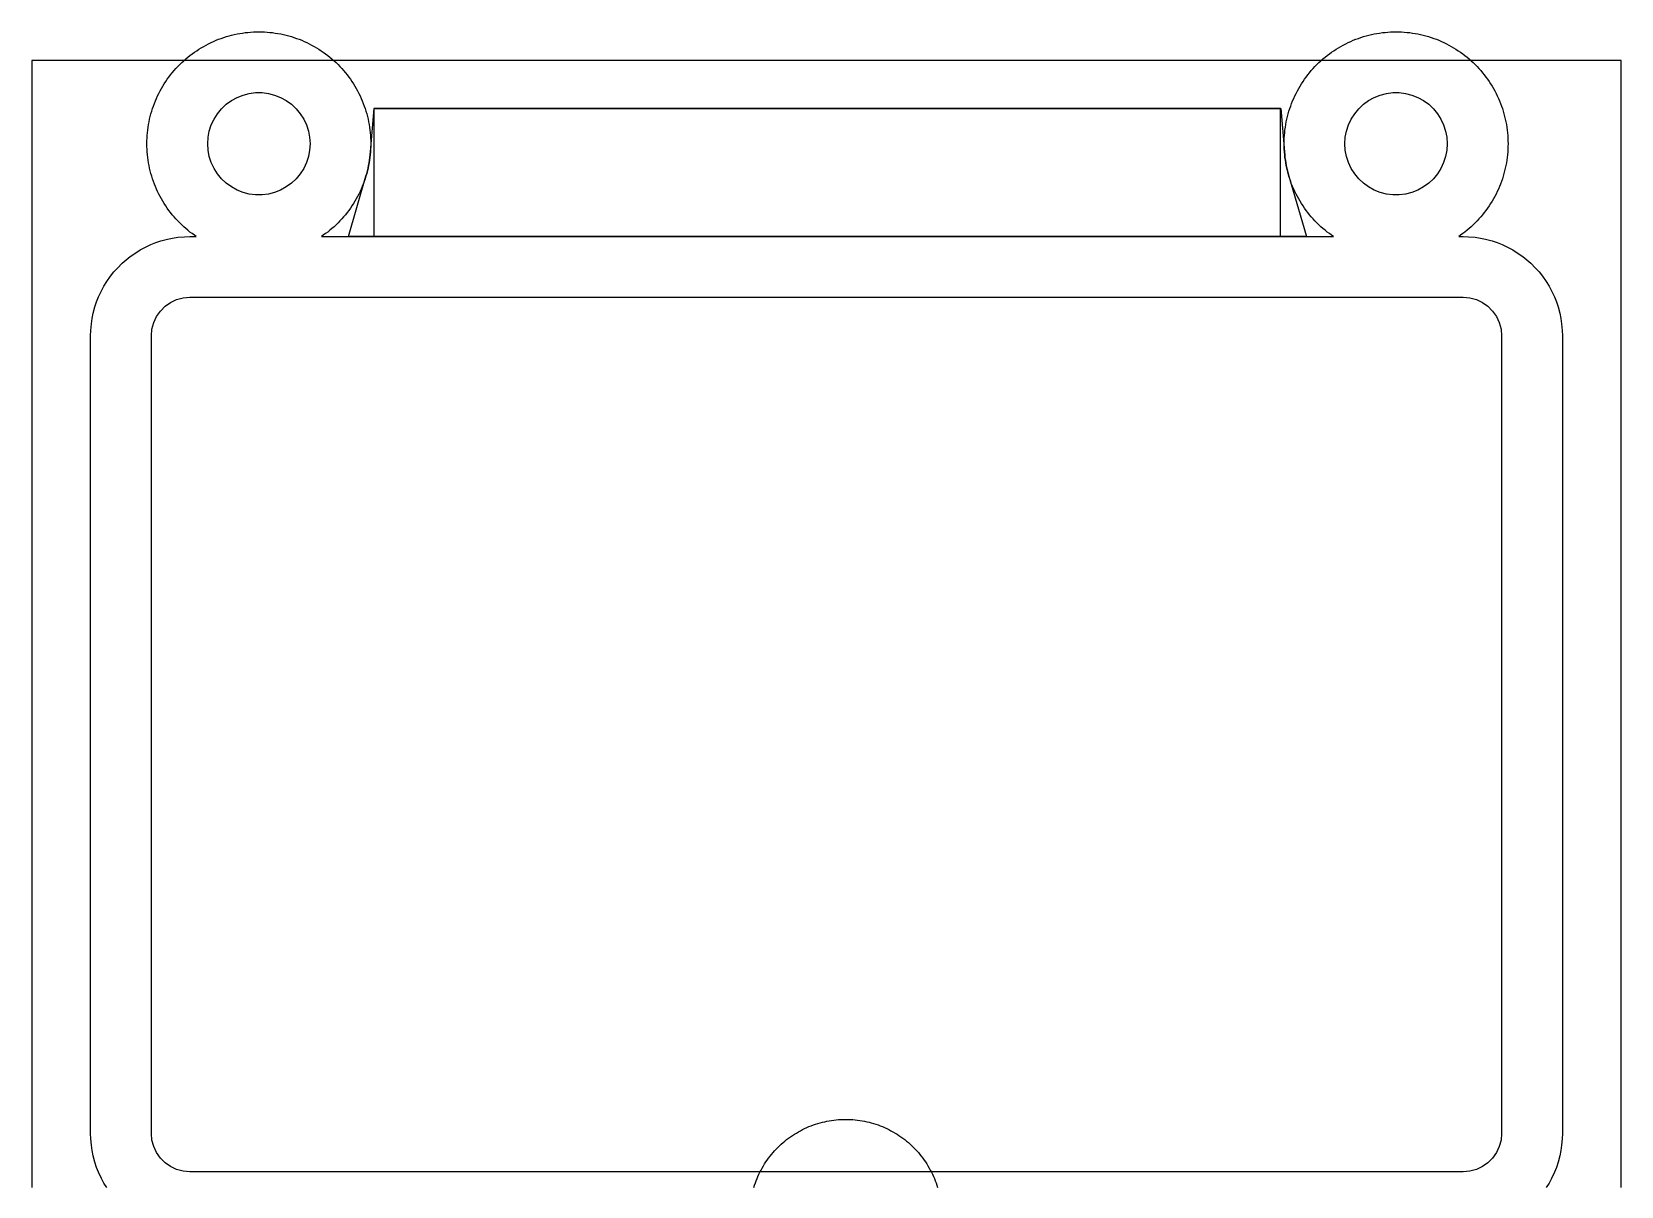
# Model space of a CAD drawing. Header units: millimetres. Extents: x -25 to 25, y -67 to 63.
# Drawn here: x -24.85 to 24.85, y 26.51 to 62.6 of the extents above; entities that cross this region are included whole.
import ezdxf

# ---------------------------------------------------------------- set-up
doc = ezdxf.new("R2010")
doc.units = ezdxf.units.MM
for name, color, linetype in [('KEEPOUT', 1, 'Continuous'), ('LOGO_RECTS', 3, 'Continuous'), ('LOGO_ZONES', 3, 'Continuous'), ('OPENINGS', 7, 'Continuous'), ('PANEL_OUTLINE', 7, 'Continuous'), ('POWER_LIGHT', 6, 'Continuous')]:
    doc.layers.add(name, color=color, linetype=linetype)

msp = doc.modelspace()

# ---------------------------------------------------------------- linework, layer by layer
at = {"layer": 'KEEPOUT'}
msp.add_lwpolyline([(-22.504, 26.469), (-22.593, 26.608), (-22.67, 26.754), (-22.759, 26.944), (-22.823, 27.099), (-22.874, 27.259), (-22.928, 27.461), (-22.963, 27.623), (-22.985, 27.788), (-23.003, 27.996), (-23.01, 28.16), (-23.01, 53.1), (-23.003, 53.264), (-22.985, 53.472), (-22.963, 53.637), (-22.928, 53.799), (-22.874, 54.001), (-22.823, 54.161), (-22.759, 54.316), (-22.67, 54.506), (-22.593, 54.652), (-22.504, 54.791), (-22.384, 54.962), (-22.284, 55.093), (-22.173, 55.215), (-22.025, 55.363), (-21.903, 55.474), (-21.772, 55.574), (-21.601, 55.694), (-21.462, 55.783), (-21.316, 55.86), (-21.126, 55.949), (-20.971, 56.013), (-20.811, 56.064), (-20.609, 56.118), (-20.447, 56.153), (-20.282, 56.175), (-20.074, 56.193), (-19.91, 56.2), (-19.709, 56.2), (-19.765, 56.238), (-19.835, 56.289), (-19.903, 56.341), (-19.97, 56.394), (-20.036, 56.45), (-20.1, 56.507), (-20.163, 56.565), (-20.225, 56.625), (-20.285, 56.687), (-20.343, 56.75), (-20.4, 56.814), (-20.456, 56.88), (-20.509, 56.947), (-20.561, 57.015), (-20.612, 57.085), (-20.66, 57.156), (-20.707, 57.228), (-20.752, 57.301), (-20.795, 57.375), (-20.837, 57.45), (-20.876, 57.526), (-20.914, 57.604), (-20.95, 57.682), (-20.984, 57.761), (-21.015, 57.84), (-21.045, 57.921), (-21.073, 58.002), (-21.099, 58.084), (-21.123, 58.167), (-21.145, 58.25), (-21.165, 58.333), (-21.183, 58.417), (-21.198, 58.502), (-21.212, 58.586), (-21.224, 58.672), (-21.233, 58.757), (-21.241, 58.843), (-21.246, 58.928), (-21.249, 59.014), (-21.25, 59.1), (-21.249, 59.186), (-21.246, 59.272), (-21.241, 59.357), (-21.233, 59.443), (-21.224, 59.528), (-21.212, 59.614), (-21.198, 59.698), (-21.183, 59.783), (-21.165, 59.867), (-21.145, 59.95), (-21.123, 60.033), (-21.099, 60.116), (-21.073, 60.198), (-21.045, 60.279), (-21.015, 60.36), (-20.984, 60.439), (-20.95, 60.518), (-20.914, 60.596), (-20.876, 60.674), (-20.837, 60.75), (-20.795, 60.825), (-20.752, 60.899), (-20.707, 60.972), (-20.66, 61.044), (-20.612, 61.115), (-20.561, 61.185), (-20.509, 61.253), (-20.456, 61.32), (-20.4, 61.386), (-20.343, 61.45), (-20.285, 61.513), (-20.225, 61.575), (-20.163, 61.635), (-20.1, 61.693), (-20.036, 61.75), (-19.97, 61.806), (-19.903, 61.859), (-19.835, 61.911), (-19.765, 61.962), (-19.694, 62.01), (-19.622, 62.057), (-19.549, 62.102), (-19.475, 62.145), (-19.4, 62.187), (-19.324, 62.226), (-19.246, 62.264), (-19.168, 62.3), (-19.089, 62.334), (-19.01, 62.365), (-18.929, 62.395), (-18.848, 62.423), (-18.766, 62.449), (-18.683, 62.473), (-18.6, 62.495), (-18.517, 62.515), (-18.433, 62.533), (-18.348, 62.548), (-18.264, 62.562), (-18.178, 62.574), (-18.093, 62.583), (-18.007, 62.591), (-17.922, 62.596), (-17.836, 62.599), (-17.75, 62.6), (-17.664, 62.599), (-17.578, 62.596), (-17.493, 62.591), (-17.407, 62.583), (-17.322, 62.574), (-17.236, 62.562), (-17.152, 62.548), (-17.067, 62.533), (-16.983, 62.515), (-16.9, 62.495), (-16.817, 62.473), (-16.734, 62.449), (-16.652, 62.423), (-16.571, 62.395), (-16.49, 62.365), (-16.411, 62.334), (-16.332, 62.3), (-16.254, 62.264), (-16.176, 62.226), (-16.1, 62.187), (-16.025, 62.145), (-15.951, 62.102), (-15.878, 62.057), (-15.806, 62.01), (-15.735, 61.962), (-15.665, 61.911), (-15.597, 61.859), (-15.53, 61.806), (-15.464, 61.75), (-15.4, 61.693), (-15.337, 61.635), (-15.275, 61.575), (-15.215, 61.513), (-15.157, 61.45), (-15.1, 61.386), (-15.044, 61.32), (-14.991, 61.253), (-14.939, 61.185), (-14.888, 61.115), (-14.84, 61.044), (-14.793, 60.972), (-14.748, 60.899), (-14.705, 60.825), (-14.663, 60.75), (-14.624, 60.674), (-14.586, 60.596), (-14.55, 60.518), (-14.516, 60.439), (-14.485, 60.36), (-14.455, 60.279), (-14.427, 60.198), (-14.401, 60.116), (-14.377, 60.033), (-14.355, 59.95), (-14.335, 59.867), (-14.317, 59.783), (-14.302, 59.698), (-14.288, 59.614), (-14.276, 59.528), (-14.267, 59.443), (-14.259, 59.357), (-14.254, 59.272), (-14.251, 59.186), (-14.25, 59.1), (-14.251, 59.014), (-14.254, 58.928), (-14.259, 58.843), (-14.267, 58.757), (-14.276, 58.672), (-14.288, 58.586), (-14.302, 58.502), (-14.317, 58.417), (-14.335, 58.333), (-14.355, 58.25), (-14.377, 58.167), (-14.401, 58.084), (-14.427, 58.002), (-14.455, 57.921), (-14.485, 57.84), (-14.516, 57.761), (-14.55, 57.682), (-14.586, 57.604), (-14.624, 57.526), (-14.663, 57.45), (-14.705, 57.375), (-14.748, 57.301), (-14.793, 57.228), (-14.84, 57.156), (-14.888, 57.085), (-14.939, 57.015), (-14.991, 56.947), (-15.044, 56.88), (-15.1, 56.814), (-15.157, 56.75), (-15.215, 56.687), (-15.275, 56.625), (-15.337, 56.565), (-15.4, 56.507), (-15.464, 56.45), (-15.53, 56.394), (-15.597, 56.341), (-15.665, 56.289), (-15.735, 56.238), (-15.791, 56.2), (15.851, 56.2), (15.795, 56.238), (15.725, 56.289), (15.657, 56.341), (15.59, 56.394), (15.524, 56.45), (15.46, 56.507), (15.397, 56.565), (15.335, 56.625), (15.275, 56.687), (15.217, 56.75), (15.16, 56.814), (15.104, 56.88), (15.051, 56.947), (14.999, 57.015), (14.948, 57.085), (14.9, 57.156), (14.853, 57.228), (14.808, 57.301), (14.765, 57.375), (14.723, 57.45), (14.684, 57.526), (14.646, 57.604), (14.61, 57.682), (14.576, 57.761), (14.545, 57.84), (14.515, 57.921), (14.487, 58.002), (14.461, 58.084), (14.437, 58.167), (14.415, 58.25), (14.395, 58.333), (14.377, 58.417), (14.362, 58.502), (14.348, 58.586), (14.336, 58.672), (14.327, 58.757), (14.319, 58.843), (14.314, 58.928), (14.311, 59.014), (14.31, 59.1), (14.311, 59.186), (14.314, 59.272), (14.319, 59.357), (14.327, 59.443), (14.336, 59.528), (14.348, 59.614), (14.362, 59.698), (14.377, 59.783), (14.395, 59.867), (14.415, 59.95), (14.437, 60.033), (14.461, 60.116), (14.487, 60.198), (14.515, 60.279), (14.545, 60.36), (14.576, 60.439), (14.61, 60.518), (14.646, 60.596), (14.684, 60.674), (14.723, 60.75), (14.765, 60.825), (14.808, 60.899), (14.853, 60.972), (14.9, 61.044), (14.948, 61.115), (14.999, 61.185), (15.051, 61.253), (15.104, 61.32), (15.16, 61.386), (15.217, 61.45), (15.275, 61.513), (15.335, 61.575), (15.397, 61.635), (15.46, 61.693), (15.524, 61.75), (15.59, 61.806), (15.657, 61.859), (15.725, 61.911), (15.795, 61.962), (15.866, 62.01), (15.938, 62.057), (16.011, 62.102), (16.085, 62.145), (16.16, 62.187), (16.236, 62.226), (16.314, 62.264), (16.392, 62.3), (16.471, 62.334), (16.55, 62.365), (16.631, 62.395), (16.712, 62.423), (16.794, 62.449), (16.877, 62.473), (16.96, 62.495), (17.043, 62.515), (17.127, 62.533), (17.212, 62.548), (17.296, 62.562), (17.382, 62.574), (17.467, 62.583), (17.553, 62.591), (17.638, 62.596), (17.724, 62.599), (17.81, 62.6), (17.896, 62.599), (17.982, 62.596), (18.067, 62.591), (18.153, 62.583), (18.238, 62.574), (18.324, 62.562), (18.408, 62.548), (18.493, 62.533), (18.577, 62.515), (18.66, 62.495), (18.743, 62.473), (18.826, 62.449), (18.908, 62.423), (18.989, 62.395), (19.07, 62.365), (19.149, 62.334), (19.228, 62.3), (19.306, 62.264), (19.384, 62.226), (19.46, 62.187), (19.535, 62.145), (19.609, 62.102), (19.682, 62.057), (19.754, 62.01), (19.825, 61.962), (19.895, 61.911), (19.963, 61.859), (20.03, 61.806), (20.096, 61.75), (20.16, 61.693), (20.223, 61.635), (20.285, 61.575), (20.345, 61.513), (20.403, 61.45), (20.46, 61.386), (20.516, 61.32), (20.569, 61.253), (20.621, 61.185), (20.672, 61.115), (20.72, 61.044), (20.767, 60.972), (20.812, 60.899), (20.855, 60.825), (20.897, 60.75), (20.936, 60.674), (20.974, 60.596), (21.01, 60.518), (21.044, 60.439), (21.075, 60.36), (21.105, 60.279), (21.133, 60.198), (21.159, 60.116), (21.183, 60.033), (21.205, 59.95), (21.225, 59.867), (21.243, 59.783), (21.258, 59.698), (21.272, 59.614), (21.284, 59.528), (21.293, 59.443), (21.301, 59.357), (21.306, 59.272), (21.309, 59.186), (21.31, 59.1), (21.309, 59.014), (21.306, 58.928), (21.301, 58.843), (21.293, 58.757), (21.284, 58.672), (21.272, 58.586), (21.258, 58.502), (21.243, 58.417), (21.225, 58.333), (21.205, 58.25), (21.183, 58.167), (21.159, 58.084), (21.133, 58.002), (21.105, 57.921), (21.075, 57.84), (21.044, 57.761), (21.01, 57.682), (20.974, 57.604), (20.936, 57.526), (20.897, 57.45), (20.855, 57.375), (20.812, 57.301), (20.767, 57.228), (20.72, 57.156), (20.672, 57.085), (20.621, 57.015), (20.569, 56.947), (20.516, 56.88), (20.46, 56.814), (20.403, 56.75), (20.345, 56.687), (20.285, 56.625), (20.223, 56.565), (20.16, 56.507), (20.096, 56.45), (20.03, 56.394), (19.963, 56.341), (19.895, 56.289), (19.825, 56.238), (19.769, 56.2), (19.91, 56.2), (20.074, 56.193), (20.282, 56.175), (20.447, 56.153), (20.609, 56.118), (20.811, 56.064), (20.971, 56.013), (21.126, 55.949), (21.316, 55.86), (21.462, 55.783), (21.601, 55.694), (21.772, 55.574), (21.903, 55.474), (22.025, 55.363), (22.173, 55.215), (22.284, 55.093), (22.384, 54.962), (22.504, 54.791), (22.593, 54.652), (22.67, 54.506), (22.759, 54.316), (22.823, 54.161), (22.874, 54.001), (22.928, 53.799), (22.963, 53.637), (22.985, 53.472), (23.003, 53.264), (23.01, 53.1), (23.01, 28.16), (23.003, 27.996), (22.985, 27.788), (22.963, 27.623), (22.928, 27.461), (22.874, 27.259), (22.823, 27.099), (22.759, 26.944), (22.67, 26.754), (22.593, 26.608), (22.504, 26.469)], dxfattribs=at)
at = {"layer": 'LOGO_RECTS'}
msp.add_lwpolyline([(-14.15, 56.2), (14.2, 56.2), (14.2, 60.2), (-14.15, 60.2)], close=True, dxfattribs=at)
at = {"layer": 'LOGO_ZONES'}
msp.add_lwpolyline([(-14.401, 58.084), (-14.377, 58.167), (-14.355, 58.25), (-14.335, 58.333), (-14.317, 58.417), (-14.302, 58.502), (-14.288, 58.586), (-14.276, 58.672), (-14.267, 58.757), (-14.259, 58.843), (-14.143, 60.198), (14.203, 60.2), (14.319, 58.843), (14.327, 58.757), (14.336, 58.672), (14.348, 58.586), (14.362, 58.502), (14.377, 58.417), (14.395, 58.333), (14.415, 58.25), (14.437, 58.167), (14.461, 58.084), (15.007, 56.2), (-14.947, 56.2)], close=True, dxfattribs=at)
at = {"layer": 'OPENINGS'}
for points in [[(-16.15, 59.1), (-16.163, 58.899), (-16.2, 58.702), (-16.262, 58.511), (-16.348, 58.329), (-16.456, 58.16), (-16.584, 58.005), (-16.73, 57.867), (-16.893, 57.749), (-17.069, 57.652), (-17.256, 57.578), (-17.45, 57.528), (-17.65, 57.503), (-17.85, 57.503), (-18.05, 57.528), (-18.244, 57.578), (-18.431, 57.652), (-18.607, 57.749), (-18.77, 57.867), (-18.916, 58.005), (-19.044, 58.16), (-19.152, 58.329), (-19.238, 58.511), (-19.3, 58.702), (-19.337, 58.899), (-19.35, 59.1), (-19.337, 59.301), (-19.3, 59.498), (-19.238, 59.689), (-19.152, 59.871), (-19.044, 60.04), (-18.916, 60.195), (-18.77, 60.333), (-18.607, 60.451), (-18.431, 60.548), (-18.244, 60.622), (-18.05, 60.672), (-17.85, 60.697), (-17.65, 60.697), (-17.45, 60.672), (-17.256, 60.622), (-17.069, 60.548), (-16.893, 60.451), (-16.73, 60.333), (-16.584, 60.195), (-16.456, 60.04), (-16.348, 59.871), (-16.262, 59.689), (-16.2, 59.498), (-16.163, 59.301)], [(19.41, 59.1), (19.397, 58.899), (19.36, 58.702), (19.298, 58.511), (19.212, 58.329), (19.104, 58.16), (18.976, 58.005), (18.83, 57.867), (18.667, 57.749), (18.491, 57.652), (18.304, 57.578), (18.11, 57.528), (17.91, 57.503), (17.71, 57.503), (17.51, 57.528), (17.316, 57.578), (17.129, 57.652), (16.953, 57.749), (16.79, 57.867), (16.644, 58.005), (16.516, 58.16), (16.408, 58.329), (16.322, 58.511), (16.26, 58.702), (16.223, 58.899), (16.21, 59.1), (16.223, 59.301), (16.26, 59.498), (16.322, 59.689), (16.408, 59.871), (16.516, 60.04), (16.644, 60.195), (16.79, 60.333), (16.953, 60.451), (17.129, 60.548), (17.316, 60.622), (17.51, 60.672), (17.71, 60.697), (17.91, 60.697), (18.11, 60.672), (18.304, 60.622), (18.491, 60.548), (18.667, 60.451), (18.83, 60.333), (18.976, 60.195), (19.104, 60.04), (19.212, 59.871), (19.298, 59.689), (19.36, 59.498), (19.397, 59.301)], [(-21.11, 28.16), (-21.11, 28.361), (-21.11, 28.562), (-21.11, 28.763), (-21.11, 28.965), (-21.11, 29.166), (-21.11, 29.367), (-21.11, 29.568), (-21.11, 29.769), (-21.11, 29.97), (-21.11, 30.171), (-21.11, 30.372), (-21.11, 30.574), (-21.11, 30.775), (-21.11, 30.976), (-21.11, 31.177), (-21.11, 31.378), (-21.11, 31.579), (-21.11, 31.78), (-21.11, 31.981), (-21.11, 32.183), (-21.11, 32.384), (-21.11, 32.585), (-21.11, 32.786), (-21.11, 32.987), (-21.11, 33.188), (-21.11, 33.389), (-21.11, 33.59), (-21.11, 33.792), (-21.11, 33.993), (-21.11, 34.194), (-21.11, 34.395), (-21.11, 34.596), (-21.11, 34.797), (-21.11, 34.998), (-21.11, 35.2), (-21.11, 35.401), (-21.11, 35.602), (-21.11, 35.803), (-21.11, 36.004), (-21.11, 36.205), (-21.11, 36.406), (-21.11, 36.607), (-21.11, 36.809), (-21.11, 37.01), (-21.11, 37.211), (-21.11, 37.412), (-21.11, 37.613), (-21.11, 37.814), (-21.11, 38.015), (-21.11, 38.216), (-21.11, 38.418), (-21.11, 38.619), (-21.11, 38.82), (-21.11, 39.021), (-21.11, 39.222), (-21.11, 39.423), (-21.11, 39.624), (-21.11, 39.825), (-21.11, 40.027), (-21.11, 40.228), (-21.11, 40.429), (-21.11, 40.63), (-21.11, 40.831), (-21.11, 41.032), (-21.11, 41.233), (-21.11, 41.435), (-21.11, 41.636), (-21.11, 41.837), (-21.11, 42.038), (-21.11, 42.239), (-21.11, 42.44), (-21.11, 42.641), (-21.11, 42.842), (-21.11, 43.044), (-21.11, 43.245), (-21.11, 43.446), (-21.11, 43.647), (-21.11, 43.848), (-21.11, 44.049), (-21.11, 44.25), (-21.11, 44.451), (-21.11, 44.653), (-21.11, 44.854), (-21.11, 45.055), (-21.11, 45.256), (-21.11, 45.457), (-21.11, 45.658), (-21.11, 45.859), (-21.11, 46.06), (-21.11, 46.262), (-21.11, 46.463), (-21.11, 46.664), (-21.11, 46.865), (-21.11, 47.066), (-21.11, 47.267), (-21.11, 47.468), (-21.11, 47.67), (-21.11, 47.871), (-21.11, 48.072), (-21.11, 48.273), (-21.11, 48.474), (-21.11, 48.675), (-21.11, 48.876), (-21.11, 49.077), (-21.11, 49.279), (-21.11, 49.48), (-21.11, 49.681), (-21.11, 49.882), (-21.11, 50.083), (-21.11, 50.284), (-21.11, 50.485), (-21.11, 50.686), (-21.11, 50.888), (-21.11, 51.089), (-21.11, 51.29), (-21.11, 51.491), (-21.11, 51.692), (-21.11, 51.893), (-21.11, 52.094), (-21.11, 52.295), (-21.11, 52.497), (-21.11, 52.698), (-21.11, 52.899), (-21.11, 53.1), (-21.092, 53.308), (-21.038, 53.51), (-20.949, 53.7), (-20.829, 53.871), (-20.681, 54.019), (-20.51, 54.139), (-20.32, 54.228), (-20.118, 54.282), (-19.91, 54.3), (-19.71, 54.3), (-19.51, 54.3), (-19.31, 54.3), (-19.11, 54.3), (-18.909, 54.3), (-18.709, 54.3), (-18.509, 54.3), (-18.309, 54.3), (-18.109, 54.3), (-17.909, 54.3), (-17.709, 54.3), (-17.509, 54.3), (-17.309, 54.3), (-17.109, 54.3), (-16.908, 54.3), (-16.708, 54.3), (-16.508, 54.3), (-16.308, 54.3), (-16.108, 54.3), (-15.908, 54.3), (-15.708, 54.3), (-15.508, 54.3), (-15.308, 54.3), (-15.108, 54.3), (-14.907, 54.3), (-14.707, 54.3), (-14.507, 54.3), (-14.307, 54.3), (-14.107, 54.3), (-13.907, 54.3), (-13.707, 54.3), (-13.507, 54.3), (-13.307, 54.3), (-13.107, 54.3), (-12.906, 54.3), (-12.706, 54.3), (-12.506, 54.3), (-12.306, 54.3), (-12.106, 54.3), (-11.906, 54.3), (-11.706, 54.3), (-11.506, 54.3), (-11.306, 54.3), (-11.106, 54.3), (-10.905, 54.3), (-10.705, 54.3), (-10.505, 54.3), (-10.305, 54.3), (-10.105, 54.3), (-9.905, 54.3), (-9.705, 54.3), (-9.505, 54.3), (-9.305, 54.3), (-9.105, 54.3), (-8.904, 54.3), (-8.704, 54.3), (-8.504, 54.3), (-8.304, 54.3), (-8.104, 54.3), (-7.904, 54.3), (-7.704, 54.3), (-7.504, 54.3), (-7.304, 54.3), (-7.104, 54.3), (-6.903, 54.3), (-6.703, 54.3), (-6.503, 54.3), (-6.303, 54.3), (-6.103, 54.3), (-5.903, 54.3), (-5.703, 54.3), (-5.503, 54.3), (-5.303, 54.3), (-5.103, 54.3), (-4.902, 54.3), (-4.702, 54.3), (-4.502, 54.3), (-4.302, 54.3), (-4.102, 54.3), (-3.902, 54.3), (-3.702, 54.3), (-3.502, 54.3), (-3.302, 54.3), (-3.102, 54.3), (-2.901, 54.3), (-2.701, 54.3), (-2.501, 54.3), (-2.301, 54.3), (-2.101, 54.3), (-1.901, 54.3), (-1.701, 54.3), (-1.501, 54.3), (-1.301, 54.3), (-1.101, 54.3), (-0.9, 54.3), (-0.7, 54.3), (-0.5, 54.3), (-0.3, 54.3), (-0.1, 54.3), (0.1, 54.3), (0.3, 54.3), (0.5, 54.3), (0.7, 54.3), (0.9, 54.3), (1.101, 54.3), (1.301, 54.3), (1.501, 54.3), (1.701, 54.3), (1.901, 54.3), (2.101, 54.3), (2.301, 54.3), (2.501, 54.3), (2.701, 54.3), (2.901, 54.3), (3.102, 54.3), (3.302, 54.3), (3.502, 54.3), (3.702, 54.3), (3.902, 54.3), (4.102, 54.3), (4.302, 54.3), (4.502, 54.3), (4.702, 54.3), (4.902, 54.3), (5.103, 54.3), (5.303, 54.3), (5.503, 54.3), (5.703, 54.3), (5.903, 54.3), (6.103, 54.3), (6.303, 54.3), (6.503, 54.3), (6.703, 54.3), (6.903, 54.3), (7.104, 54.3), (7.304, 54.3), (7.504, 54.3), (7.704, 54.3), (7.904, 54.3), (8.104, 54.3), (8.304, 54.3), (8.504, 54.3), (8.704, 54.3), (8.904, 54.3), (9.105, 54.3), (9.305, 54.3), (9.505, 54.3), (9.705, 54.3), (9.905, 54.3), (10.105, 54.3), (10.305, 54.3), (10.505, 54.3), (10.705, 54.3), (10.905, 54.3), (11.106, 54.3), (11.306, 54.3), (11.506, 54.3), (11.706, 54.3), (11.906, 54.3), (12.106, 54.3), (12.306, 54.3), (12.506, 54.3), (12.706, 54.3), (12.906, 54.3), (13.107, 54.3), (13.307, 54.3), (13.507, 54.3), (13.707, 54.3), (13.907, 54.3), (14.107, 54.3), (14.307, 54.3), (14.507, 54.3), (14.707, 54.3), (14.907, 54.3), (15.108, 54.3), (15.308, 54.3), (15.508, 54.3), (15.708, 54.3), (15.908, 54.3), (16.108, 54.3), (16.308, 54.3), (16.508, 54.3), (16.708, 54.3), (16.908, 54.3), (17.109, 54.3), (17.309, 54.3), (17.509, 54.3), (17.709, 54.3), (17.909, 54.3), (18.109, 54.3), (18.309, 54.3), (18.509, 54.3), (18.709, 54.3), (18.909, 54.3), (19.11, 54.3), (19.31, 54.3), (19.51, 54.3), (19.71, 54.3), (19.91, 54.3), (20.118, 54.282), (20.32, 54.228), (20.51, 54.139), (20.681, 54.019), (20.829, 53.871), (20.949, 53.7), (21.038, 53.51), (21.092, 53.308), (21.11, 53.1), (21.11, 52.899), (21.11, 52.698), (21.11, 52.497), (21.11, 52.295), (21.11, 52.094), (21.11, 51.893), (21.11, 51.692), (21.11, 51.491), (21.11, 51.29), (21.11, 51.089), (21.11, 50.888), (21.11, 50.686), (21.11, 50.485), (21.11, 50.284), (21.11, 50.083), (21.11, 49.882), (21.11, 49.681), (21.11, 49.48), (21.11, 49.279), (21.11, 49.077), (21.11, 48.876), (21.11, 48.675), (21.11, 48.474), (21.11, 48.273), (21.11, 48.072), (21.11, 47.871), (21.11, 47.67), (21.11, 47.468), (21.11, 47.267), (21.11, 47.066), (21.11, 46.865), (21.11, 46.664), (21.11, 46.463), (21.11, 46.262), (21.11, 46.06), (21.11, 45.859), (21.11, 45.658), (21.11, 45.457), (21.11, 45.256), (21.11, 45.055), (21.11, 44.854), (21.11, 44.653), (21.11, 44.451), (21.11, 44.25), (21.11, 44.049), (21.11, 43.848), (21.11, 43.647), (21.11, 43.446), (21.11, 43.245), (21.11, 43.044), (21.11, 42.842), (21.11, 42.641), (21.11, 42.44), (21.11, 42.239), (21.11, 42.038), (21.11, 41.837), (21.11, 41.636), (21.11, 41.435), (21.11, 41.233), (21.11, 41.032), (21.11, 40.831), (21.11, 40.63), (21.11, 40.429), (21.11, 40.228), (21.11, 40.027), (21.11, 39.825), (21.11, 39.624), (21.11, 39.423), (21.11, 39.222), (21.11, 39.021), (21.11, 38.82), (21.11, 38.619), (21.11, 38.418), (21.11, 38.216), (21.11, 38.015), (21.11, 37.814), (21.11, 37.613), (21.11, 37.412), (21.11, 37.211), (21.11, 37.01), (21.11, 36.809), (21.11, 36.607), (21.11, 36.406), (21.11, 36.205), (21.11, 36.004), (21.11, 35.803), (21.11, 35.602), (21.11, 35.401), (21.11, 35.2), (21.11, 34.998), (21.11, 34.797), (21.11, 34.596), (21.11, 34.395), (21.11, 34.194), (21.11, 33.993), (21.11, 33.792), (21.11, 33.59), (21.11, 33.389), (21.11, 33.188), (21.11, 32.987), (21.11, 32.786), (21.11, 32.585), (21.11, 32.384), (21.11, 32.183), (21.11, 31.981), (21.11, 31.78), (21.11, 31.579), (21.11, 31.378), (21.11, 31.177), (21.11, 30.976), (21.11, 30.775), (21.11, 30.574), (21.11, 30.372), (21.11, 30.171), (21.11, 29.97), (21.11, 29.769), (21.11, 29.568), (21.11, 29.367), (21.11, 29.166), (21.11, 28.965), (21.11, 28.763), (21.11, 28.562), (21.11, 28.361), (21.11, 28.16), (21.092, 27.952), (21.038, 27.75), (20.949, 27.56), (20.829, 27.389), (20.681, 27.241), (20.51, 27.121), (20.32, 27.032), (20.118, 26.978), (19.91, 26.96), (19.71, 26.96), (19.51, 26.96), (19.31, 26.96), (19.11, 26.96), (18.909, 26.96), (18.709, 26.96), (18.509, 26.96), (18.309, 26.96), (18.109, 26.96), (17.909, 26.96), (17.709, 26.96), (17.509, 26.96), (17.309, 26.96), (17.109, 26.96), (16.908, 26.96), (16.708, 26.96), (16.508, 26.96), (16.308, 26.96), (16.108, 26.96), (15.908, 26.96), (15.708, 26.96), (15.508, 26.96), (15.308, 26.96), (15.108, 26.96), (14.907, 26.96), (14.707, 26.96), (14.507, 26.96), (14.307, 26.96), (14.107, 26.96), (13.907, 26.96), (13.707, 26.96), (13.507, 26.96), (13.307, 26.96), (13.107, 26.96), (12.906, 26.96), (12.706, 26.96), (12.506, 26.96), (12.306, 26.96), (12.106, 26.96), (11.906, 26.96), (11.706, 26.96), (11.506, 26.96), (11.306, 26.96), (11.106, 26.96), (10.905, 26.96), (10.705, 26.96), (10.505, 26.96), (10.305, 26.96), (10.105, 26.96), (9.905, 26.96), (9.705, 26.96), (9.505, 26.96), (9.305, 26.96), (9.105, 26.96), (8.904, 26.96), (8.704, 26.96), (8.504, 26.96), (8.304, 26.96), (8.104, 26.96), (7.904, 26.96), (7.704, 26.96), (7.504, 26.96), (7.304, 26.96), (7.104, 26.96), (6.903, 26.96), (6.703, 26.96), (6.503, 26.96), (6.303, 26.96), (6.103, 26.96), (5.903, 26.96), (5.703, 26.96), (5.503, 26.96), (5.303, 26.96), (5.103, 26.96), (4.902, 26.96), (4.702, 26.96), (4.502, 26.96), (4.302, 26.96), (4.102, 26.96), (3.902, 26.96), (3.702, 26.96), (3.502, 26.96), (3.302, 26.96), (3.102, 26.96), (2.901, 26.96), (2.701, 26.96), (2.501, 26.96), (2.301, 26.96), (2.101, 26.96), (1.901, 26.96), (1.701, 26.96), (1.501, 26.96), (1.301, 26.96), (1.101, 26.96), (0.9, 26.96), (0.7, 26.96), (0.5, 26.96), (0.3, 26.96), (0.1, 26.96), (-0.1, 26.96), (-0.3, 26.96), (-0.5, 26.96), (-0.7, 26.96), (-0.9, 26.96), (-1.101, 26.96), (-1.301, 26.96), (-1.501, 26.96), (-1.701, 26.96), (-1.901, 26.96), (-2.101, 26.96), (-2.301, 26.96), (-2.501, 26.96), (-2.701, 26.96), (-2.901, 26.96), (-3.102, 26.96), (-3.302, 26.96), (-3.502, 26.96), (-3.702, 26.96), (-3.902, 26.96), (-4.102, 26.96), (-4.302, 26.96), (-4.502, 26.96), (-4.702, 26.96), (-4.902, 26.96), (-5.103, 26.96), (-5.303, 26.96), (-5.503, 26.96), (-5.703, 26.96), (-5.903, 26.96), (-6.103, 26.96), (-6.303, 26.96), (-6.503, 26.96), (-6.703, 26.96), (-6.903, 26.96), (-7.104, 26.96), (-7.304, 26.96), (-7.504, 26.96), (-7.704, 26.96), (-7.904, 26.96), (-8.104, 26.96), (-8.304, 26.96), (-8.504, 26.96), (-8.704, 26.96), (-8.904, 26.96), (-9.105, 26.96), (-9.305, 26.96), (-9.505, 26.96), (-9.705, 26.96), (-9.905, 26.96), (-10.105, 26.96), (-10.305, 26.96), (-10.505, 26.96), (-10.705, 26.96), (-10.905, 26.96), (-11.106, 26.96), (-11.306, 26.96), (-11.506, 26.96), (-11.706, 26.96), (-11.906, 26.96), (-12.106, 26.96), (-12.306, 26.96), (-12.506, 26.96), (-12.706, 26.96), (-12.906, 26.96), (-13.107, 26.96), (-13.307, 26.96), (-13.507, 26.96), (-13.707, 26.96), (-13.907, 26.96), (-14.107, 26.96), (-14.307, 26.96), (-14.507, 26.96), (-14.707, 26.96), (-14.907, 26.96), (-15.108, 26.96), (-15.308, 26.96), (-15.508, 26.96), (-15.708, 26.96), (-15.908, 26.96), (-16.108, 26.96), (-16.308, 26.96), (-16.508, 26.96), (-16.708, 26.96), (-16.908, 26.96), (-17.109, 26.96), (-17.309, 26.96), (-17.509, 26.96), (-17.709, 26.96), (-17.909, 26.96), (-18.109, 26.96), (-18.309, 26.96), (-18.509, 26.96), (-18.709, 26.96), (-18.909, 26.96), (-19.11, 26.96), (-19.31, 26.96), (-19.51, 26.96), (-19.71, 26.96), (-19.91, 26.96), (-20.118, 26.978), (-20.32, 27.032), (-20.51, 27.121), (-20.681, 27.241), (-20.829, 27.389), (-20.949, 27.56), (-21.038, 27.75), (-21.092, 27.952)]]:
    msp.add_lwpolyline(points, close=True, dxfattribs=at)
at = {"layer": 'PANEL_OUTLINE'}
msp.add_lwpolyline([(24.85, 26.472), (24.85, 26.673), (24.85, 26.873), (24.85, 27.073), (24.85, 27.273), (24.85, 27.473), (24.85, 27.673), (24.85, 27.874), (24.85, 28.074), (24.85, 28.274), (24.85, 28.474), (24.85, 28.674), (24.85, 28.874), (24.85, 29.074), (24.85, 29.275), (24.85, 29.475), (24.85, 29.675), (24.85, 29.875), (24.85, 30.075), (24.85, 30.275), (24.85, 30.476), (24.85, 30.676), (24.85, 30.876), (24.85, 31.076), (24.85, 31.276), (24.85, 31.476), (24.85, 31.676), (24.85, 31.877), (24.85, 32.077), (24.85, 32.277), (24.85, 32.477), (24.85, 32.677), (24.85, 32.877), (24.85, 33.078), (24.85, 33.278), (24.85, 33.478), (24.85, 33.678), (24.85, 33.878), (24.85, 34.078), (24.85, 34.279), (24.85, 34.479), (24.85, 34.679), (24.85, 34.879), (24.85, 35.079), (24.85, 35.279), (24.85, 35.479), (24.85, 35.68), (24.85, 35.88), (24.85, 36.08), (24.85, 36.28), (24.85, 36.48), (24.85, 36.68), (24.85, 36.881), (24.85, 37.081), (24.85, 37.281), (24.85, 37.481), (24.85, 37.681), (24.85, 37.881), (24.85, 38.082), (24.85, 38.282), (24.85, 38.482), (24.85, 38.682), (24.85, 38.882), (24.85, 39.082), (24.85, 39.282), (24.85, 39.483), (24.85, 39.683), (24.85, 39.883), (24.85, 40.083), (24.85, 40.283), (24.85, 40.483), (24.85, 40.684), (24.85, 40.884), (24.85, 41.084), (24.85, 41.284), (24.85, 41.484), (24.85, 41.684), (24.85, 41.884), (24.85, 42.085), (24.85, 42.285), (24.85, 42.485), (24.85, 42.685), (24.85, 42.885), (24.85, 43.085), (24.85, 43.286), (24.85, 43.486), (24.85, 43.686), (24.85, 43.886), (24.85, 44.086), (24.85, 44.286), (24.85, 44.487), (24.85, 44.687), (24.85, 44.887), (24.85, 45.087), (24.85, 45.287), (24.85, 45.487), (24.85, 45.687), (24.85, 45.888), (24.85, 46.088), (24.85, 46.288), (24.85, 46.488), (24.85, 46.688), (24.85, 46.888), (24.85, 47.089), (24.85, 47.289), (24.85, 47.489), (24.85, 47.689), (24.85, 47.889), (24.85, 48.089), (24.85, 48.289), (24.85, 48.49), (24.85, 48.69), (24.85, 48.89), (24.85, 49.09), (24.85, 49.29), (24.85, 49.49), (24.85, 49.691), (24.85, 49.891), (24.85, 50.091), (24.85, 50.291), (24.85, 50.491), (24.85, 50.691), (24.85, 50.892), (24.85, 51.092), (24.85, 51.292), (24.85, 51.492), (24.85, 51.692), (24.85, 51.892), (24.85, 52.092), (24.85, 52.293), (24.85, 52.493), (24.85, 52.693), (24.85, 52.893), (24.85, 53.093), (24.85, 53.293), (24.85, 53.494), (24.85, 53.694), (24.85, 53.894), (24.85, 54.094), (24.85, 54.294), (24.85, 54.494), (24.85, 54.695), (24.85, 54.895), (24.85, 55.095), (24.85, 55.295), (24.85, 55.495), (24.85, 55.695), (24.85, 55.895), (24.85, 56.096), (24.85, 56.296), (24.85, 56.496), (24.85, 56.696), (24.85, 56.896), (24.85, 57.096), (24.85, 57.297), (24.85, 57.497), (24.85, 57.697), (24.85, 57.897), (24.85, 58.097), (24.85, 58.297), (24.85, 58.497), (24.85, 58.698), (24.85, 58.898), (24.85, 59.098), (24.85, 59.298), (24.85, 59.498), (24.85, 59.698), (24.85, 59.899), (24.85, 60.099), (24.85, 60.299), (24.85, 60.499), (24.85, 60.699), (24.85, 60.899), (24.85, 61.1), (24.85, 61.3), (24.85, 61.5), (24.85, 61.7), (24.65, 61.7), (24.449, 61.7), (24.249, 61.7), (24.048, 61.7), (23.848, 61.7), (23.648, 61.7), (23.447, 61.7), (23.247, 61.7), (23.046, 61.7), (22.846, 61.7), (22.646, 61.7), (22.445, 61.7), (22.245, 61.7), (22.044, 61.7), (21.844, 61.7), (21.644, 61.7), (21.443, 61.7), (21.243, 61.7), (21.042, 61.7), (20.842, 61.7), (20.642, 61.7), (20.441, 61.7), (20.241, 61.7), (20.04, 61.7), (19.84, 61.7), (19.64, 61.7), (19.439, 61.7), (19.239, 61.7), (19.038, 61.7), (18.838, 61.7), (18.638, 61.7), (18.437, 61.7), (18.237, 61.7), (18.036, 61.7), (17.836, 61.7), (17.635, 61.7), (17.435, 61.7), (17.235, 61.7), (17.034, 61.7), (16.834, 61.7), (16.633, 61.7), (16.433, 61.7), (16.233, 61.7), (16.032, 61.7), (15.832, 61.7), (15.631, 61.7), (15.431, 61.7), (15.231, 61.7), (15.03, 61.7), (14.83, 61.7), (14.629, 61.7), (14.429, 61.7), (14.229, 61.7), (14.028, 61.7), (13.828, 61.7), (13.627, 61.7), (13.427, 61.7), (13.227, 61.7), (13.026, 61.7), (12.826, 61.7), (12.625, 61.7), (12.425, 61.7), (12.225, 61.7), (12.024, 61.7), (11.824, 61.7), (11.623, 61.7), (11.423, 61.7), (11.223, 61.7), (11.022, 61.7), (10.822, 61.7), (10.621, 61.7), (10.421, 61.7), (10.221, 61.7), (10.02, 61.7), (9.82, 61.7), (9.619, 61.7), (9.419, 61.7), (9.219, 61.7), (9.018, 61.7), (8.818, 61.7), (8.617, 61.7), (8.417, 61.7), (8.217, 61.7), (8.016, 61.7), (7.816, 61.7), (7.615, 61.7), (7.415, 61.7), (7.215, 61.7), (7.014, 61.7), (6.814, 61.7), (6.613, 61.7), (6.413, 61.7), (6.212, 61.7), (6.012, 61.7), (5.812, 61.7), (5.611, 61.7), (5.411, 61.7), (5.21, 61.7), (5.01, 61.7), (4.81, 61.7), (4.609, 61.7), (4.409, 61.7), (4.208, 61.7), (4.008, 61.7), (3.808, 61.7), (3.607, 61.7), (3.407, 61.7), (3.206, 61.7), (3.006, 61.7), (2.806, 61.7), (2.605, 61.7), (2.405, 61.7), (2.204, 61.7), (2.004, 61.7), (1.804, 61.7), (1.603, 61.7), (1.403, 61.7), (1.202, 61.7), (1.002, 61.7), (0.802, 61.7), (0.601, 61.7), (0.401, 61.7), (0.2, 61.7), (0, 61.7), (-0.2, 61.7), (-0.401, 61.7), (-0.601, 61.7), (-0.802, 61.7), (-1.002, 61.7), (-1.202, 61.7), (-1.403, 61.7), (-1.603, 61.7), (-1.804, 61.7), (-2.004, 61.7), (-2.204, 61.7), (-2.405, 61.7), (-2.605, 61.7), (-2.806, 61.7), (-3.006, 61.7), (-3.206, 61.7), (-3.407, 61.7), (-3.607, 61.7), (-3.808, 61.7), (-4.008, 61.7), (-4.208, 61.7), (-4.409, 61.7), (-4.609, 61.7), (-4.81, 61.7), (-5.01, 61.7), (-5.21, 61.7), (-5.411, 61.7), (-5.611, 61.7), (-5.812, 61.7), (-6.012, 61.7), (-6.212, 61.7), (-6.413, 61.7), (-6.613, 61.7), (-6.814, 61.7), (-7.014, 61.7), (-7.215, 61.7), (-7.415, 61.7), (-7.615, 61.7), (-7.816, 61.7), (-8.016, 61.7), (-8.217, 61.7), (-8.417, 61.7), (-8.617, 61.7), (-8.818, 61.7), (-9.018, 61.7), (-9.219, 61.7), (-9.419, 61.7), (-9.619, 61.7), (-9.82, 61.7), (-10.02, 61.7), (-10.221, 61.7), (-10.421, 61.7), (-10.621, 61.7), (-10.822, 61.7), (-11.022, 61.7), (-11.223, 61.7), (-11.423, 61.7), (-11.623, 61.7), (-11.824, 61.7), (-12.024, 61.7), (-12.225, 61.7), (-12.425, 61.7), (-12.625, 61.7), (-12.826, 61.7), (-13.026, 61.7), (-13.227, 61.7), (-13.427, 61.7), (-13.627, 61.7), (-13.828, 61.7), (-14.028, 61.7), (-14.229, 61.7), (-14.429, 61.7), (-14.629, 61.7), (-14.83, 61.7), (-15.03, 61.7), (-15.231, 61.7), (-15.431, 61.7), (-15.631, 61.7), (-15.832, 61.7), (-16.032, 61.7), (-16.233, 61.7), (-16.433, 61.7), (-16.633, 61.7), (-16.834, 61.7), (-17.034, 61.7), (-17.235, 61.7), (-17.435, 61.7), (-17.635, 61.7), (-17.836, 61.7), (-18.036, 61.7), (-18.237, 61.7), (-18.437, 61.7), (-18.638, 61.7), (-18.838, 61.7), (-19.038, 61.7), (-19.239, 61.7), (-19.439, 61.7), (-19.64, 61.7), (-19.84, 61.7), (-20.04, 61.7), (-20.241, 61.7), (-20.441, 61.7), (-20.642, 61.7), (-20.842, 61.7), (-21.042, 61.7), (-21.243, 61.7), (-21.443, 61.7), (-21.644, 61.7), (-21.844, 61.7), (-22.044, 61.7), (-22.245, 61.7), (-22.445, 61.7), (-22.646, 61.7), (-22.846, 61.7), (-23.046, 61.7), (-23.247, 61.7), (-23.447, 61.7), (-23.648, 61.7), (-23.848, 61.7), (-24.048, 61.7), (-24.249, 61.7), (-24.449, 61.7), (-24.65, 61.7), (-24.85, 61.7), (-24.85, 61.5), (-24.85, 61.3), (-24.85, 61.1), (-24.85, 60.899), (-24.85, 60.699), (-24.85, 60.499), (-24.85, 60.299), (-24.85, 60.099), (-24.85, 59.899), (-24.85, 59.698), (-24.85, 59.498), (-24.85, 59.298), (-24.85, 59.098), (-24.85, 58.898), (-24.85, 58.698), (-24.85, 58.497), (-24.85, 58.297), (-24.85, 58.097), (-24.85, 57.897), (-24.85, 57.697), (-24.85, 57.497), (-24.85, 57.297), (-24.85, 57.096), (-24.85, 56.896), (-24.85, 56.696), (-24.85, 56.496), (-24.85, 56.296), (-24.85, 56.096), (-24.85, 55.895), (-24.85, 55.695), (-24.85, 55.495), (-24.85, 55.295), (-24.85, 55.095), (-24.85, 54.895), (-24.85, 54.695), (-24.85, 54.494), (-24.85, 54.294), (-24.85, 54.094), (-24.85, 53.894), (-24.85, 53.694), (-24.85, 53.494), (-24.85, 53.293), (-24.85, 53.093), (-24.85, 52.893), (-24.85, 52.693), (-24.85, 52.493), (-24.85, 52.293), (-24.85, 52.092), (-24.85, 51.892), (-24.85, 51.692), (-24.85, 51.492), (-24.85, 51.292), (-24.85, 51.092), (-24.85, 50.892), (-24.85, 50.691), (-24.85, 50.491), (-24.85, 50.291), (-24.85, 50.091), (-24.85, 49.891), (-24.85, 49.691), (-24.85, 49.49), (-24.85, 49.29), (-24.85, 49.09), (-24.85, 48.89), (-24.85, 48.69), (-24.85, 48.49), (-24.85, 48.289), (-24.85, 48.089), (-24.85, 47.889), (-24.85, 47.689), (-24.85, 47.489), (-24.85, 47.289), (-24.85, 47.089), (-24.85, 46.888), (-24.85, 46.688), (-24.85, 46.488), (-24.85, 46.288), (-24.85, 46.088), (-24.85, 45.888), (-24.85, 45.687), (-24.85, 45.487), (-24.85, 45.287), (-24.85, 45.087), (-24.85, 44.887), (-24.85, 44.687), (-24.85, 44.487), (-24.85, 44.286), (-24.85, 44.086), (-24.85, 43.886), (-24.85, 43.686), (-24.85, 43.486), (-24.85, 43.286), (-24.85, 43.085), (-24.85, 42.885), (-24.85, 42.685), (-24.85, 42.485), (-24.85, 42.285), (-24.85, 42.085), (-24.85, 41.884), (-24.85, 41.684), (-24.85, 41.484), (-24.85, 41.284), (-24.85, 41.084), (-24.85, 40.884), (-24.85, 40.684), (-24.85, 40.483), (-24.85, 40.283), (-24.85, 40.083), (-24.85, 39.883), (-24.85, 39.683), (-24.85, 39.483), (-24.85, 39.282), (-24.85, 39.082), (-24.85, 38.882), (-24.85, 38.682), (-24.85, 38.482), (-24.85, 38.282), (-24.85, 38.082), (-24.85, 37.881), (-24.85, 37.681), (-24.85, 37.481), (-24.85, 37.281), (-24.85, 37.081), (-24.85, 36.881), (-24.85, 36.68), (-24.85, 36.48), (-24.85, 36.28), (-24.85, 36.08), (-24.85, 35.88), (-24.85, 35.68), (-24.85, 35.479), (-24.85, 35.279), (-24.85, 35.079), (-24.85, 34.879), (-24.85, 34.679), (-24.85, 34.479), (-24.85, 34.279), (-24.85, 34.078), (-24.85, 33.878), (-24.85, 33.678), (-24.85, 33.478), (-24.85, 33.278), (-24.85, 33.078), (-24.85, 32.877), (-24.85, 32.677), (-24.85, 32.477), (-24.85, 32.277), (-24.85, 32.077), (-24.85, 31.877), (-24.85, 31.676), (-24.85, 31.476), (-24.85, 31.276), (-24.85, 31.076), (-24.85, 30.876), (-24.85, 30.676), (-24.85, 30.476), (-24.85, 30.275), (-24.85, 30.075), (-24.85, 29.875), (-24.85, 29.675), (-24.85, 29.475), (-24.85, 29.275), (-24.85, 29.074), (-24.85, 28.874), (-24.85, 28.674), (-24.85, 28.474), (-24.85, 28.274), (-24.85, 28.074), (-24.85, 27.874), (-24.85, 27.673), (-24.85, 27.473), (-24.85, 27.273), (-24.85, 27.073), (-24.85, 26.873), (-24.85, 26.673), (-24.85, 26.472)], dxfattribs=at)
at = {"layer": 'POWER_LIGHT'}
msp.add_lwpolyline([(-2.271, 26.471), (-2.249, 26.541), (-2.225, 26.611), (-2.199, 26.68), (-2.172, 26.748), (-2.143, 26.816), (-2.112, 26.883), (-2.08, 26.949), (-2.046, 27.014), (-2.01, 27.079), (-1.973, 27.142), (-1.935, 27.205), (-1.894, 27.267), (-1.853, 27.327), (-1.81, 27.387), (-1.765, 27.446), (-1.719, 27.503), (-1.672, 27.56), (-1.623, 27.615), (-1.573, 27.669), (-1.521, 27.721), (-1.469, 27.773), (-1.415, 27.823), (-1.36, 27.872), (-1.303, 27.919), (-1.246, 27.965), (-1.187, 28.01), (-1.127, 28.053), (-1.067, 28.094), (-1.005, 28.135), (-0.942, 28.173), (-0.879, 28.21), (-0.814, 28.246), (-0.749, 28.28), (-0.683, 28.312), (-0.616, 28.343), (-0.548, 28.372), (-0.48, 28.399), (-0.411, 28.425), (-0.341, 28.449), (-0.271, 28.471), (-0.2, 28.491), (-0.129, 28.51), (-0.057, 28.527), (0.015, 28.542), (0.087, 28.556), (0.16, 28.568), (0.233, 28.577), (0.306, 28.586), (0.379, 28.592), (0.453, 28.596), (0.526, 28.599), (0.6, 28.6), (0.674, 28.599), (0.747, 28.596), (0.821, 28.592), (0.894, 28.586), (0.967, 28.577), (1.04, 28.568), (1.113, 28.556), (1.185, 28.542), (1.257, 28.527), (1.329, 28.51), (1.4, 28.491), (1.471, 28.471), (1.541, 28.449), (1.611, 28.425), (1.68, 28.399), (1.748, 28.372), (1.816, 28.343), (1.883, 28.312), (1.949, 28.28), (2.014, 28.246), (2.079, 28.21), (2.142, 28.173), (2.205, 28.135), (2.267, 28.094), (2.327, 28.053), (2.387, 28.01), (2.446, 27.965), (2.503, 27.919), (2.56, 27.872), (2.615, 27.823), (2.669, 27.773), (2.721, 27.721), (2.773, 27.669), (2.823, 27.615), (2.872, 27.56), (2.919, 27.503), (2.965, 27.446), (3.01, 27.387), (3.053, 27.327), (3.094, 27.267), (3.135, 27.205), (3.173, 27.142), (3.21, 27.079), (3.246, 27.014), (3.28, 26.949), (3.312, 26.883), (3.343, 26.816), (3.372, 26.748), (3.399, 26.68), (3.425, 26.611), (3.449, 26.541), (3.471, 26.471)], dxfattribs=at)

doc.saveas('drawing.dxf')
